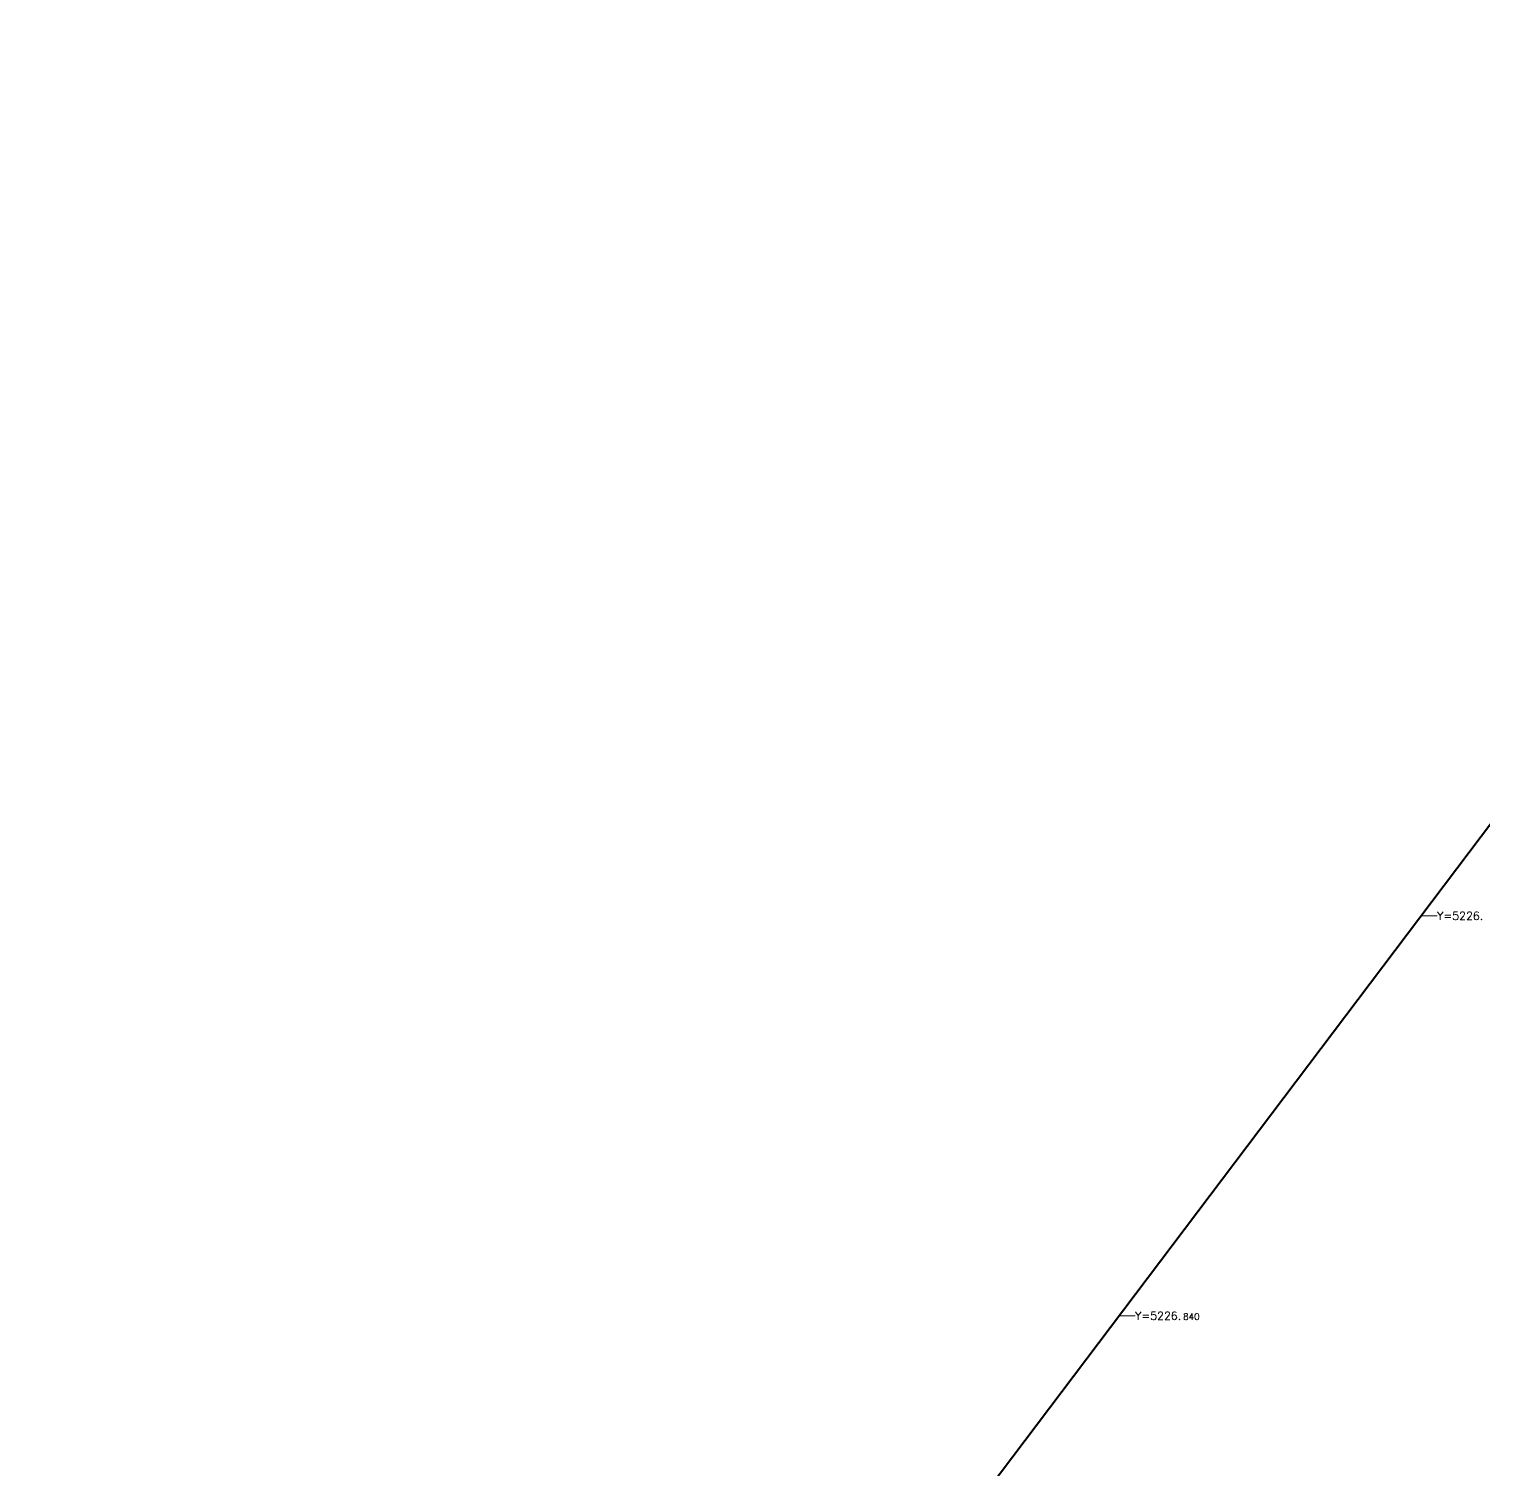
# Model space of a CAD drawing. Header units: metres. Extents: x 1380671 to 1381006, y 5226540 to 5226904.
# Drawn here: x 1380821.8 to 1380894.5, y 5226832.3 to 5226904.3 of the extents above; entities that cross this region are included whole.
import ezdxf

# ---------------------------------------------------------------- set-up
doc = ezdxf.new("R2010")
doc.units = ezdxf.units.M
doc.header["$LTSCALE"] = 2
doc.layers.add('MEP_F_CADRE', color=7, linetype='Continuous', lineweight=0)
doc.layers.add('MEP_F_TEXCARRO', color=7, linetype='Continuous', lineweight=0)
doc.styles.get("Standard").update_dxf_attribs({"font": 'txt.shx'})

msp = doc.modelspace()

# ---------------------------------------------------------------- linework, layer by layer
at = {"layer": 'MEP_F_CADRE', "const_width": 0.1}
msp.add_lwpolyline([(1380776.366, 5226539.855), (1381005.466, 5226843.39), (1380924.806, 5226904.269), (1380671.007, 5226568.009), (1380705.053, 5226542.312), (1380729.753, 5226575.037)], close=True, dxfattribs=at)
at = {"layer": 'MEP_F_TEXCARRO'}
for p, q in [((1380891.393, 5226860), (1380892.193, 5226860)), ((1380876.298, 5226840), (1380877.098, 5226840))]:
    msp.add_line(p, q, dxfattribs=at)

# ---------------------------------------------------------------- texts
for s, height, p in [('Y=5226.', 0.4, (1380892.193, 5226859.8)), ('Y=5226.', 0.4, (1380877.098, 5226839.8)), ('840', 0.32, (1380879.498, 5226839.8))]:
    msp.add_text(s, height=height, dxfattribs=at).set_placement(p)

doc.saveas('drawing.dxf')
